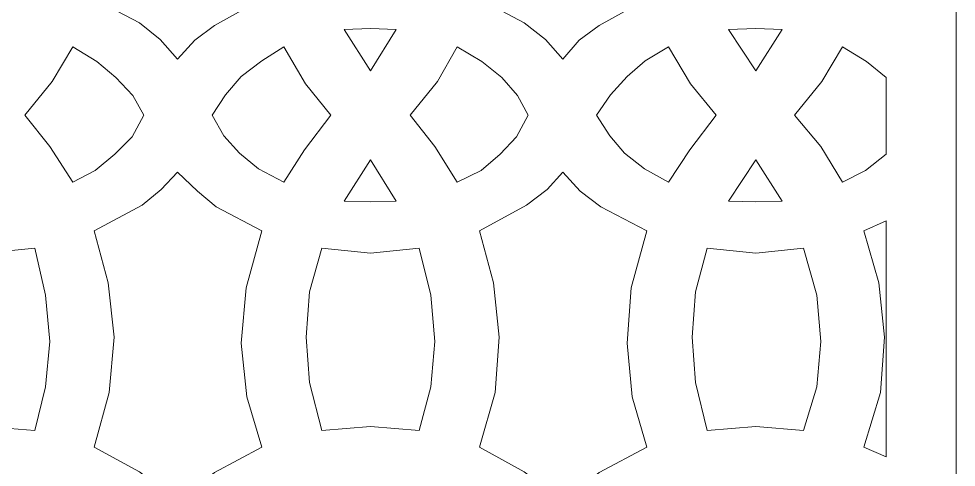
# Model space of a CAD drawing. Header units: centimetres. Extents: x -7.7 to 6.7, y -15 to 14.1.
# Drawn here: x -0.38 to 6.71, y -10.48 to -7.09 of the extents above; entities that cross this region are included whole.
import ezdxf

# ---------------------------------------------------------------- set-up
doc = ezdxf.new("R2010")
doc.units = ezdxf.units.CM
doc.header["$MEASUREMENT"] = 0
doc.layers.add('layer 1', color=7, linetype='Continuous')

msp = doc.modelspace()

# ---------------------------------------------------------------- linework, layer by layer
at = {"layer": 'layer 1', "color": 242, "lineweight": 9}
for points, knots in [([(-7.71189, -0.60288), (-7.71189, -0.60288), (6.70831, -0.60288), (6.70831, -0.60288), (6.70831, -0.60288), (6.70831, -0.60288), (6.70831, -15.01684), (6.70831, -15.01684), (6.70831, -15.01684), (6.70831, -15.01684), (-7.71189, -15.01684), (-7.71189, -15.01684), (-7.71189, -15.01684), (-7.71189, -15.01684), (-7.71189, -0.60288), (-7.71189, -0.60288)], [0, 0, 0, 0, 0.2, 0.2, 0.2, 0.2, 0.4, 0.4, 0.4, 0.4, 0.6, 0.6, 0.6, 0.6, 1, 1, 1, 1]), ([(0.81793, -7.39179), (0.81793, -7.39179), (0.68689, -7.24204), (0.68689, -7.24204), (0.68689, -7.24204), (0.68689, -7.24204), (0.5309, -7.11724), (0.5309, -7.11724), (0.5309, -7.11724), (0.5309, -7.11724), (0.18771, -6.93629), (0.18771, -6.93629), (0.18771, -6.93629), (0.18771, -6.93629), (0.30003, -6.51822), (0.30003, -6.51822), (0.30003, -6.51822), (0.30003, -6.51822), (0.33746, -6.09391), (0.33746, -6.09391), (0.33746, -6.09391), (0.33746, -6.09391), (0.29379, -5.69456), (0.29379, -5.69456), (0.29379, -5.69456), (0.29379, -5.69456), (0.18771, -5.3077), (0.18771, -5.3077), (0.18771, -5.3077), (0.18771, -5.3077), (0.54962, -5.10178), (0.54962, -5.10178), (0.54962, -5.10178), (0.54962, -5.10178), (0.69313, -4.98947), (0.69313, -4.98947), (0.69313, -4.98947), (0.69313, -4.98947), (0.81793, -4.85843), (0.81793, -4.85843), (0.81793, -4.85843), (0.81793, -4.85843), (0.96768, -4.99571), (0.96768, -4.99571), (0.96768, -4.99571), (0.96768, -4.99571), (1.1112, -5.11426), (1.1112, -5.11426), (1.1112, -5.11426), (1.1112, -5.11426), (1.45439, -5.3077), (1.45439, -5.3077), (1.45439, -5.3077), (1.45439, -5.3077), (1.33583, -5.71952), (1.33583, -5.71952), (1.33583, -5.71952), (1.33583, -5.71952), (1.29839, -6.13759), (1.29839, -6.13759), (1.29839, -6.13759), (1.29839, -6.13759), (1.34207, -6.54318), (1.34207, -6.54318), (1.34207, -6.54318), (1.34207, -6.54318), (1.45439, -6.93629), (1.45439, -6.93629), (1.45439, -6.93629), (1.45439, -6.93629), (1.09872, -7.13596), (1.09872, -7.13596), (1.09872, -7.13596), (1.09872, -7.13596), (0.94897, -7.24828), (0.94897, -7.24828), (0.94897, -7.24828), (0.94897, -7.24828), (0.81793, -7.39179), (0.81793, -7.39179)], [0, 0, 0, 0, 0.047619, 0.047619, 0.047619, 0.047619, 0.0952381, 0.0952381, 0.0952381, 0.0952381, 0.1428571, 0.1428571, 0.1428571, 0.1428571, 0.1904762, 0.1904762, 0.1904762, 0.1904762, 0.2380952, 0.2380952, 0.2380952, 0.2380952, 0.2857143, 0.2857143, 0.2857143, 0.2857143, 0.3333333, 0.3333333, 0.3333333, 0.3333333, 0.3809524, 0.3809524, 0.3809524, 0.3809524, 0.4285714, 0.4285714, 0.4285714, 0.4285714, 0.4761905, 0.4761905, 0.4761905, 0.4761905, 0.5238095, 0.5238095, 0.5238095, 0.5238095, 0.5714286, 0.5714286, 0.5714286, 0.5714286, 0.6190476, 0.6190476, 0.6190476, 0.6190476, 0.6666667, 0.6666667, 0.6666667, 0.6666667, 0.7142857, 0.7142857, 0.7142857, 0.7142857, 0.7619048, 0.7619048, 0.7619048, 0.7619048, 0.8095238, 0.8095238, 0.8095238, 0.8095238, 0.8571429, 0.8571429, 0.8571429, 0.8571429, 0.9047619, 0.9047619, 0.9047619, 0.9047619, 1, 1, 1, 1]), ([(3.73192, -7.39179), (3.73192, -7.39179), (3.60088, -7.24204), (3.60088, -7.24204), (3.60088, -7.24204), (3.60088, -7.24204), (3.43865, -7.11724), (3.43865, -7.11724), (3.43865, -7.11724), (3.43865, -7.11724), (3.1017, -6.93629), (3.1017, -6.93629), (3.1017, -6.93629), (3.1017, -6.93629), (3.22026, -6.51822), (3.22026, -6.51822), (3.22026, -6.51822), (3.22026, -6.51822), (3.25146, -6.09391), (3.25146, -6.09391), (3.25146, -6.09391), (3.25146, -6.09391), (3.20778, -5.69456), (3.20778, -5.69456), (3.20778, -5.69456), (3.20778, -5.69456), (3.1017, -5.3077), (3.1017, -5.3077), (3.1017, -5.3077), (3.1017, -5.3077), (3.45737, -5.10178), (3.45737, -5.10178), (3.45737, -5.10178), (3.45737, -5.10178), (3.61336, -4.98947), (3.61336, -4.98947), (3.61336, -4.98947), (3.61336, -4.98947), (3.73192, -4.85843), (3.73192, -4.85843), (3.73192, -4.85843), (3.73192, -4.85843), (3.86296, -4.99571), (3.86296, -4.99571), (3.86296, -4.99571), (3.86296, -4.99571), (4.01895, -5.11426), (4.01895, -5.11426), (4.01895, -5.11426), (4.01895, -5.11426), (4.36838, -5.3077), (4.36838, -5.3077), (4.36838, -5.3077), (4.36838, -5.3077), (4.24982, -5.71952), (4.24982, -5.71952), (4.24982, -5.71952), (4.24982, -5.71952), (4.21863, -6.13759), (4.21863, -6.13759), (4.21863, -6.13759), (4.21863, -6.13759), (4.25606, -6.54318), (4.25606, -6.54318), (4.25606, -6.54318), (4.25606, -6.54318), (4.36838, -6.93629), (4.36838, -6.93629), (4.36838, -6.93629), (4.36838, -6.93629), (4.00647, -7.13596), (4.00647, -7.13596), (4.00647, -7.13596), (4.00647, -7.13596), (3.85672, -7.24828), (3.85672, -7.24828), (3.85672, -7.24828), (3.85672, -7.24828), (3.73192, -7.39179), (3.73192, -7.39179)], [0, 0, 0, 0, 0.047619, 0.047619, 0.047619, 0.047619, 0.0952381, 0.0952381, 0.0952381, 0.0952381, 0.1428571, 0.1428571, 0.1428571, 0.1428571, 0.1904762, 0.1904762, 0.1904762, 0.1904762, 0.2380952, 0.2380952, 0.2380952, 0.2380952, 0.2857143, 0.2857143, 0.2857143, 0.2857143, 0.3333333, 0.3333333, 0.3333333, 0.3333333, 0.3809524, 0.3809524, 0.3809524, 0.3809524, 0.4285714, 0.4285714, 0.4285714, 0.4285714, 0.4761905, 0.4761905, 0.4761905, 0.4761905, 0.5238095, 0.5238095, 0.5238095, 0.5238095, 0.5714286, 0.5714286, 0.5714286, 0.5714286, 0.6190476, 0.6190476, 0.6190476, 0.6190476, 0.6666667, 0.6666667, 0.6666667, 0.6666667, 0.7142857, 0.7142857, 0.7142857, 0.7142857, 0.7619048, 0.7619048, 0.7619048, 0.7619048, 0.8095238, 0.8095238, 0.8095238, 0.8095238, 0.8571429, 0.8571429, 0.8571429, 0.8571429, 0.9047619, 0.9047619, 0.9047619, 0.9047619, 1, 1, 1, 1]), ([(2.27804, -7.47915), (2.27804, -7.47915), (2.07837, -7.16716), (2.07837, -7.16716), (2.07837, -7.16716), (2.07837, -7.16716), (2.27804, -7.16092), (2.27804, -7.16092), (2.27804, -7.16092), (2.27804, -7.16092), (2.47148, -7.16716), (2.47148, -7.16716), (2.47148, -7.16716), (2.47148, -7.16716), (2.27804, -7.47915), (2.27804, -7.47915)], [0, 0, 0, 0, 0.2, 0.2, 0.2, 0.2, 0.4, 0.4, 0.4, 0.4, 0.6, 0.6, 0.6, 0.6, 1, 1, 1, 1]), ([(5.19204, -7.47915), (5.19204, -7.47915), (4.98612, -7.16716), (4.98612, -7.16716), (4.98612, -7.16716), (4.98612, -7.16716), (5.19204, -7.16092), (5.19204, -7.16092), (5.19204, -7.16092), (5.19204, -7.16092), (5.39171, -7.16716), (5.39171, -7.16716), (5.39171, -7.16716), (5.39171, -7.16716), (5.19204, -7.47915), (5.19204, -7.47915)], [0, 0, 0, 0, 0.2, 0.2, 0.2, 0.2, 0.4, 0.4, 0.4, 0.4, 0.6, 0.6, 0.6, 0.6, 1, 1, 1, 1]), ([(-0.33644, -7.8161), (-0.33644, -7.8161), (-0.13052, -7.56027), (-0.13052, -7.56027), (-0.13052, -7.56027), (-0.13052, -7.56027), (0.02547, -7.2982), (0.02547, -7.2982), (0.02547, -7.2982), (0.02547, -7.2982), (0.20643, -7.41051), (0.20643, -7.41051), (0.20643, -7.41051), (0.20643, -7.41051), (0.34994, -7.52907), (0.34994, -7.52907), (0.34994, -7.52907), (0.34994, -7.52907), (0.48098, -7.66634), (0.48098, -7.66634), (0.48098, -7.66634), (0.48098, -7.66634), (0.5621, -7.8161), (0.5621, -7.8161), (0.5621, -7.8161), (0.5621, -7.8161), (0.47474, -7.97833), (0.47474, -7.97833), (0.47474, -7.97833), (0.47474, -7.97833), (0.3437, -8.10937), (0.3437, -8.10937), (0.3437, -8.10937), (0.3437, -8.10937), (0.19395, -8.23417), (0.19395, -8.23417), (0.19395, -8.23417), (0.19395, -8.23417), (0.02547, -8.32152), (0.02547, -8.32152), (0.02547, -8.32152), (0.02547, -8.32152), (-0.14924, -8.05321), (-0.14924, -8.05321), (-0.14924, -8.05321), (-0.14924, -8.05321), (-0.33644, -7.8161), (-0.33644, -7.8161)], [0, 0, 0, 0, 0.0769231, 0.0769231, 0.0769231, 0.0769231, 0.1538462, 0.1538462, 0.1538462, 0.1538462, 0.2307692, 0.2307692, 0.2307692, 0.2307692, 0.3076923, 0.3076923, 0.3076923, 0.3076923, 0.3846154, 0.3846154, 0.3846154, 0.3846154, 0.4615385, 0.4615385, 0.4615385, 0.4615385, 0.5384615, 0.5384615, 0.5384615, 0.5384615, 0.6153846, 0.6153846, 0.6153846, 0.6153846, 0.6923077, 0.6923077, 0.6923077, 0.6923077, 0.7692308, 0.7692308, 0.7692308, 0.7692308, 0.8461538, 0.8461538, 0.8461538, 0.8461538, 1, 1, 1, 1]), ([(1.97853, -7.8161), (1.97853, -7.8161), (1.77886, -8.07817), (1.77886, -8.07817), (1.77886, -8.07817), (1.77886, -8.07817), (1.62286, -8.32152), (1.62286, -8.32152), (1.62286, -8.32152), (1.62286, -8.32152), (1.42943, -8.22169), (1.42943, -8.22169), (1.42943, -8.22169), (1.42943, -8.22169), (1.28592, -8.10313), (1.28592, -8.10313), (1.28592, -8.10313), (1.28592, -8.10313), (1.16736, -7.97209), (1.16736, -7.97209), (1.16736, -7.97209), (1.16736, -7.97209), (1.08, -7.8161), (1.08, -7.8161), (1.08, -7.8161), (1.08, -7.8161), (1.17984, -7.6601), (1.17984, -7.6601), (1.17984, -7.6601), (1.17984, -7.6601), (1.29839, -7.52283), (1.29839, -7.52283), (1.29839, -7.52283), (1.29839, -7.52283), (1.45439, -7.40427), (1.45439, -7.40427), (1.45439, -7.40427), (1.45439, -7.40427), (1.62286, -7.2982), (1.62286, -7.2982), (1.62286, -7.2982), (1.62286, -7.2982), (1.7851, -7.57899), (1.7851, -7.57899), (1.7851, -7.57899), (1.7851, -7.57899), (1.97853, -7.8161), (1.97853, -7.8161)], [0, 0, 0, 0, 0.0769231, 0.0769231, 0.0769231, 0.0769231, 0.1538462, 0.1538462, 0.1538462, 0.1538462, 0.2307692, 0.2307692, 0.2307692, 0.2307692, 0.3076923, 0.3076923, 0.3076923, 0.3076923, 0.3846154, 0.3846154, 0.3846154, 0.3846154, 0.4615385, 0.4615385, 0.4615385, 0.4615385, 0.5384615, 0.5384615, 0.5384615, 0.5384615, 0.6153846, 0.6153846, 0.6153846, 0.6153846, 0.6923077, 0.6923077, 0.6923077, 0.6923077, 0.7692308, 0.7692308, 0.7692308, 0.7692308, 0.8461538, 0.8461538, 0.8461538, 0.8461538, 1, 1, 1, 1]), ([(2.57756, -7.8161), (2.57756, -7.8161), (2.78347, -7.56027), (2.78347, -7.56027), (2.78347, -7.56027), (2.78347, -7.56027), (2.93322, -7.2982), (2.93322, -7.2982), (2.93322, -7.2982), (2.93322, -7.2982), (3.12042, -7.41051), (3.12042, -7.41051), (3.12042, -7.41051), (3.12042, -7.41051), (3.27017, -7.52907), (3.27017, -7.52907), (3.27017, -7.52907), (3.27017, -7.52907), (3.38873, -7.66634), (3.38873, -7.66634), (3.38873, -7.66634), (3.38873, -7.66634), (3.46985, -7.8161), (3.46985, -7.8161), (3.46985, -7.8161), (3.46985, -7.8161), (3.38249, -7.97833), (3.38249, -7.97833), (3.38249, -7.97833), (3.38249, -7.97833), (3.25769, -8.10937), (3.25769, -8.10937), (3.25769, -8.10937), (3.25769, -8.10937), (3.11418, -8.23417), (3.11418, -8.23417), (3.11418, -8.23417), (3.11418, -8.23417), (2.93322, -8.32152), (2.93322, -8.32152), (2.93322, -8.32152), (2.93322, -8.32152), (2.76475, -8.05321), (2.76475, -8.05321), (2.76475, -8.05321), (2.76475, -8.05321), (2.57756, -7.8161), (2.57756, -7.8161)], [0, 0, 0, 0, 0.0769231, 0.0769231, 0.0769231, 0.0769231, 0.1538462, 0.1538462, 0.1538462, 0.1538462, 0.2307692, 0.2307692, 0.2307692, 0.2307692, 0.3076923, 0.3076923, 0.3076923, 0.3076923, 0.3846154, 0.3846154, 0.3846154, 0.3846154, 0.4615385, 0.4615385, 0.4615385, 0.4615385, 0.5384615, 0.5384615, 0.5384615, 0.5384615, 0.6153846, 0.6153846, 0.6153846, 0.6153846, 0.6923077, 0.6923077, 0.6923077, 0.6923077, 0.7692308, 0.7692308, 0.7692308, 0.7692308, 0.8461538, 0.8461538, 0.8461538, 0.8461538, 1, 1, 1, 1]), ([(4.89252, -7.8161), (4.89252, -7.8161), (4.69285, -8.07817), (4.69285, -8.07817), (4.69285, -8.07817), (4.69285, -8.07817), (4.53062, -8.32152), (4.53062, -8.32152), (4.53062, -8.32152), (4.53062, -8.32152), (4.34966, -8.22169), (4.34966, -8.22169), (4.34966, -8.22169), (4.34966, -8.22169), (4.19991, -8.10313), (4.19991, -8.10313), (4.19991, -8.10313), (4.19991, -8.10313), (4.08759, -7.97209), (4.08759, -7.97209), (4.08759, -7.97209), (4.08759, -7.97209), (3.98775, -7.8161), (3.98775, -7.8161), (3.98775, -7.8161), (3.98775, -7.8161), (4.09383, -7.6601), (4.09383, -7.6601), (4.09383, -7.6601), (4.09383, -7.6601), (4.21863, -7.52283), (4.21863, -7.52283), (4.21863, -7.52283), (4.21863, -7.52283), (4.3559, -7.40427), (4.3559, -7.40427), (4.3559, -7.40427), (4.3559, -7.40427), (4.53062, -7.2982), (4.53062, -7.2982), (4.53062, -7.2982), (4.53062, -7.2982), (4.69909, -7.57899), (4.69909, -7.57899), (4.69909, -7.57899), (4.69909, -7.57899), (4.89252, -7.8161), (4.89252, -7.8161)], [0, 0, 0, 0, 0.0769231, 0.0769231, 0.0769231, 0.0769231, 0.1538462, 0.1538462, 0.1538462, 0.1538462, 0.2307692, 0.2307692, 0.2307692, 0.2307692, 0.3076923, 0.3076923, 0.3076923, 0.3076923, 0.3846154, 0.3846154, 0.3846154, 0.3846154, 0.4615385, 0.4615385, 0.4615385, 0.4615385, 0.5384615, 0.5384615, 0.5384615, 0.5384615, 0.6153846, 0.6153846, 0.6153846, 0.6153846, 0.6923077, 0.6923077, 0.6923077, 0.6923077, 0.7692308, 0.7692308, 0.7692308, 0.7692308, 0.8461538, 0.8461538, 0.8461538, 0.8461538, 1, 1, 1, 1]), ([(6.17793, -8.10937), (6.17793, -8.10937), (6.02193, -8.23417), (6.02193, -8.23417), (6.02193, -8.23417), (6.02193, -8.23417), (5.84722, -8.32152), (5.84722, -8.32152), (5.84722, -8.32152), (5.84722, -8.32152), (5.68498, -8.05321), (5.68498, -8.05321), (5.68498, -8.05321), (5.68498, -8.05321), (5.48531, -7.8161), (5.48531, -7.8161), (5.48531, -7.8161), (5.48531, -7.8161), (5.69122, -7.56027), (5.69122, -7.56027), (5.69122, -7.56027), (5.69122, -7.56027), (5.84722, -7.2982), (5.84722, -7.2982), (5.84722, -7.2982), (5.84722, -7.2982), (6.02817, -7.41051), (6.02817, -7.41051), (6.02817, -7.41051), (6.02817, -7.41051), (6.17793, -7.52907), (6.17793, -7.52907), (6.17793, -7.52907), (6.17793, -7.52907), (6.17793, -8.10937), (6.17793, -8.10937)], [0, 0, 0, 0, 0.1, 0.1, 0.1, 0.1, 0.2, 0.2, 0.2, 0.2, 0.3, 0.3, 0.3, 0.3, 0.4, 0.4, 0.4, 0.4, 0.5, 0.5, 0.5, 0.5, 0.6, 0.6, 0.6, 0.6, 0.7, 0.7, 0.7, 0.7, 0.8, 0.8, 0.8, 0.8, 1, 1, 1, 1]), ([(2.27804, -8.15305), (2.27804, -8.15305), (2.47148, -8.46504), (2.47148, -8.46504), (2.47148, -8.46504), (2.47148, -8.46504), (2.27804, -8.47128), (2.27804, -8.47128), (2.27804, -8.47128), (2.27804, -8.47128), (2.07837, -8.46504), (2.07837, -8.46504), (2.07837, -8.46504), (2.07837, -8.46504), (2.27804, -8.15305), (2.27804, -8.15305)], [0, 0, 0, 0, 0.2, 0.2, 0.2, 0.2, 0.4, 0.4, 0.4, 0.4, 0.6, 0.6, 0.6, 0.6, 1, 1, 1, 1]), ([(5.19204, -8.15305), (5.19204, -8.15305), (5.39171, -8.46504), (5.39171, -8.46504), (5.39171, -8.46504), (5.39171, -8.46504), (5.19204, -8.47128), (5.19204, -8.47128), (5.19204, -8.47128), (5.19204, -8.47128), (4.98612, -8.46504), (4.98612, -8.46504), (4.98612, -8.46504), (4.98612, -8.46504), (5.19204, -8.15305), (5.19204, -8.15305)], [0, 0, 0, 0, 0.2, 0.2, 0.2, 0.2, 0.4, 0.4, 0.4, 0.4, 0.6, 0.6, 0.6, 0.6, 1, 1, 1, 1]), ([(0.81793, -10.76753), (0.81793, -10.76753), (0.68689, -10.63649), (0.68689, -10.63649), (0.68689, -10.63649), (0.68689, -10.63649), (0.5309, -10.5117), (0.5309, -10.5117), (0.5309, -10.5117), (0.5309, -10.5117), (0.18771, -10.3245), (0.18771, -10.3245), (0.18771, -10.3245), (0.18771, -10.3245), (0.30003, -9.91268), (0.30003, -9.91268), (0.30003, -9.91268), (0.30003, -9.91268), (0.33746, -9.49461), (0.33746, -9.49461), (0.33746, -9.49461), (0.33746, -9.49461), (0.29379, -9.08278), (0.29379, -9.08278), (0.29379, -9.08278), (0.29379, -9.08278), (0.18771, -8.68967), (0.18771, -8.68967), (0.18771, -8.68967), (0.18771, -8.68967), (0.54962, -8.49624), (0.54962, -8.49624), (0.54962, -8.49624), (0.54962, -8.49624), (0.69313, -8.37768), (0.69313, -8.37768), (0.69313, -8.37768), (0.69313, -8.37768), (0.81793, -8.24665), (0.81793, -8.24665), (0.81793, -8.24665), (0.81793, -8.24665), (0.96768, -8.39016), (0.96768, -8.39016), (0.96768, -8.39016), (0.96768, -8.39016), (1.1112, -8.50872), (1.1112, -8.50872), (1.1112, -8.50872), (1.1112, -8.50872), (1.45439, -8.68967), (1.45439, -8.68967), (1.45439, -8.68967), (1.45439, -8.68967), (1.33583, -9.12022), (1.33583, -9.12022), (1.33583, -9.12022), (1.33583, -9.12022), (1.29839, -9.53829), (1.29839, -9.53829), (1.29839, -9.53829), (1.29839, -9.53829), (1.34207, -9.94387), (1.34207, -9.94387), (1.34207, -9.94387), (1.34207, -9.94387), (1.45439, -10.3245), (1.45439, -10.3245), (1.45439, -10.3245), (1.45439, -10.3245), (1.09872, -10.51794), (1.09872, -10.51794), (1.09872, -10.51794), (1.09872, -10.51794), (0.94897, -10.64273), (0.94897, -10.64273), (0.94897, -10.64273), (0.94897, -10.64273), (0.81793, -10.76753), (0.81793, -10.76753)], [0, 0, 0, 0, 0.047619, 0.047619, 0.047619, 0.047619, 0.0952381, 0.0952381, 0.0952381, 0.0952381, 0.1428571, 0.1428571, 0.1428571, 0.1428571, 0.1904762, 0.1904762, 0.1904762, 0.1904762, 0.2380952, 0.2380952, 0.2380952, 0.2380952, 0.2857143, 0.2857143, 0.2857143, 0.2857143, 0.3333333, 0.3333333, 0.3333333, 0.3333333, 0.3809524, 0.3809524, 0.3809524, 0.3809524, 0.4285714, 0.4285714, 0.4285714, 0.4285714, 0.4761905, 0.4761905, 0.4761905, 0.4761905, 0.5238095, 0.5238095, 0.5238095, 0.5238095, 0.5714286, 0.5714286, 0.5714286, 0.5714286, 0.6190476, 0.6190476, 0.6190476, 0.6190476, 0.6666667, 0.6666667, 0.6666667, 0.6666667, 0.7142857, 0.7142857, 0.7142857, 0.7142857, 0.7619048, 0.7619048, 0.7619048, 0.7619048, 0.8095238, 0.8095238, 0.8095238, 0.8095238, 0.8571429, 0.8571429, 0.8571429, 0.8571429, 0.9047619, 0.9047619, 0.9047619, 0.9047619, 1, 1, 1, 1]), ([(3.73192, -10.76753), (3.73192, -10.76753), (3.60088, -10.63649), (3.60088, -10.63649), (3.60088, -10.63649), (3.60088, -10.63649), (3.43865, -10.5117), (3.43865, -10.5117), (3.43865, -10.5117), (3.43865, -10.5117), (3.1017, -10.3245), (3.1017, -10.3245), (3.1017, -10.3245), (3.1017, -10.3245), (3.22026, -9.91268), (3.22026, -9.91268), (3.22026, -9.91268), (3.22026, -9.91268), (3.25146, -9.49461), (3.25146, -9.49461), (3.25146, -9.49461), (3.25146, -9.49461), (3.20778, -9.08278), (3.20778, -9.08278), (3.20778, -9.08278), (3.20778, -9.08278), (3.1017, -8.68967), (3.1017, -8.68967), (3.1017, -8.68967), (3.1017, -8.68967), (3.45737, -8.49624), (3.45737, -8.49624), (3.45737, -8.49624), (3.45737, -8.49624), (3.61336, -8.37768), (3.61336, -8.37768), (3.61336, -8.37768), (3.61336, -8.37768), (3.73192, -8.24665), (3.73192, -8.24665), (3.73192, -8.24665), (3.73192, -8.24665), (3.86296, -8.39016), (3.86296, -8.39016), (3.86296, -8.39016), (3.86296, -8.39016), (4.01895, -8.50872), (4.01895, -8.50872), (4.01895, -8.50872), (4.01895, -8.50872), (4.36838, -8.68967), (4.36838, -8.68967), (4.36838, -8.68967), (4.36838, -8.68967), (4.24982, -9.12022), (4.24982, -9.12022), (4.24982, -9.12022), (4.24982, -9.12022), (4.21863, -9.53829), (4.21863, -9.53829), (4.21863, -9.53829), (4.21863, -9.53829), (4.25606, -9.94387), (4.25606, -9.94387), (4.25606, -9.94387), (4.25606, -9.94387), (4.36838, -10.3245), (4.36838, -10.3245), (4.36838, -10.3245), (4.36838, -10.3245), (4.00647, -10.51794), (4.00647, -10.51794), (4.00647, -10.51794), (4.00647, -10.51794), (3.85672, -10.64273), (3.85672, -10.64273), (3.85672, -10.64273), (3.85672, -10.64273), (3.73192, -10.76753), (3.73192, -10.76753)], [0, 0, 0, 0, 0.047619, 0.047619, 0.047619, 0.047619, 0.0952381, 0.0952381, 0.0952381, 0.0952381, 0.1428571, 0.1428571, 0.1428571, 0.1428571, 0.1904762, 0.1904762, 0.1904762, 0.1904762, 0.2380952, 0.2380952, 0.2380952, 0.2380952, 0.2857143, 0.2857143, 0.2857143, 0.2857143, 0.3333333, 0.3333333, 0.3333333, 0.3333333, 0.3809524, 0.3809524, 0.3809524, 0.3809524, 0.4285714, 0.4285714, 0.4285714, 0.4285714, 0.4761905, 0.4761905, 0.4761905, 0.4761905, 0.5238095, 0.5238095, 0.5238095, 0.5238095, 0.5714286, 0.5714286, 0.5714286, 0.5714286, 0.6190476, 0.6190476, 0.6190476, 0.6190476, 0.6666667, 0.6666667, 0.6666667, 0.6666667, 0.7142857, 0.7142857, 0.7142857, 0.7142857, 0.7619048, 0.7619048, 0.7619048, 0.7619048, 0.8095238, 0.8095238, 0.8095238, 0.8095238, 0.8571429, 0.8571429, 0.8571429, 0.8571429, 0.9047619, 0.9047619, 0.9047619, 0.9047619, 1, 1, 1, 1]), ([(6.17793, -8.6148), (6.17793, -8.6148), (6.00945, -8.68967), (6.00945, -8.68967), (6.00945, -8.68967), (6.00945, -8.68967), (6.12177, -9.08278), (6.12177, -9.08278), (6.12177, -9.08278), (6.12177, -9.08278), (6.16545, -9.49461), (6.16545, -9.49461), (6.16545, -9.49461), (6.16545, -9.49461), (6.13425, -9.91268), (6.13425, -9.91268), (6.13425, -9.91268), (6.13425, -9.91268), (6.00945, -10.3245), (6.00945, -10.3245), (6.00945, -10.3245), (6.00945, -10.3245), (6.17793, -10.39938), (6.17793, -10.39938), (6.17793, -10.39938), (6.17793, -10.39938), (6.17793, -8.6148), (6.17793, -8.6148)], [0, 0, 0, 0, 0.125, 0.125, 0.125, 0.125, 0.25, 0.25, 0.25, 0.25, 0.375, 0.375, 0.375, 0.375, 0.5, 0.5, 0.5, 0.5, 0.625, 0.625, 0.625, 0.625, 0.75, 0.75, 0.75, 0.75, 1, 1, 1, 1]), ([(-0.64219, -10.16851), (-0.64219, -10.16851), (-0.99786, -10.19971), (-0.99786, -10.19971), (-0.99786, -10.19971), (-0.99786, -10.19971), (-1.09145, -9.8378), (-1.09145, -9.8378), (-1.09145, -9.8378), (-1.09145, -9.8378), (-1.11641, -9.49461), (-1.11641, -9.49461), (-1.11641, -9.49461), (-1.11641, -9.49461), (-1.09145, -9.15142), (-1.09145, -9.15142), (-1.09145, -9.15142), (-1.09145, -9.15142), (-0.99786, -8.82071), (-0.99786, -8.82071), (-0.99786, -8.82071), (-0.99786, -8.82071), (-0.64219, -8.85815), (-0.64219, -8.85815), (-0.64219, -8.85815), (-0.64219, -8.85815), (-0.26156, -8.82071), (-0.26156, -8.82071), (-0.26156, -8.82071), (-0.26156, -8.82071), (-0.18044, -9.17638), (-0.18044, -9.17638), (-0.18044, -9.17638), (-0.18044, -9.17638), (-0.14924, -9.52581), (-0.14924, -9.52581), (-0.14924, -9.52581), (-0.14924, -9.52581), (-0.18044, -9.869), (-0.18044, -9.869), (-0.18044, -9.869), (-0.18044, -9.869), (-0.26156, -10.19971), (-0.26156, -10.19971), (-0.26156, -10.19971), (-0.26156, -10.19971), (-0.64219, -10.16851), (-0.64219, -10.16851)], [0, 0, 0, 0, 0.0769231, 0.0769231, 0.0769231, 0.0769231, 0.1538462, 0.1538462, 0.1538462, 0.1538462, 0.2307692, 0.2307692, 0.2307692, 0.2307692, 0.3076923, 0.3076923, 0.3076923, 0.3076923, 0.3846154, 0.3846154, 0.3846154, 0.3846154, 0.4615385, 0.4615385, 0.4615385, 0.4615385, 0.5384615, 0.5384615, 0.5384615, 0.5384615, 0.6153846, 0.6153846, 0.6153846, 0.6153846, 0.6923077, 0.6923077, 0.6923077, 0.6923077, 0.7692308, 0.7692308, 0.7692308, 0.7692308, 0.8461538, 0.8461538, 0.8461538, 0.8461538, 1, 1, 1, 1]), ([(2.27804, -10.16851), (2.27804, -10.16851), (1.9099, -10.19971), (1.9099, -10.19971), (1.9099, -10.19971), (1.9099, -10.19971), (1.8163, -9.8378), (1.8163, -9.8378), (1.8163, -9.8378), (1.8163, -9.8378), (1.79134, -9.49461), (1.79134, -9.49461), (1.79134, -9.49461), (1.79134, -9.49461), (1.8163, -9.15142), (1.8163, -9.15142), (1.8163, -9.15142), (1.8163, -9.15142), (1.9099, -8.82071), (1.9099, -8.82071), (1.9099, -8.82071), (1.9099, -8.82071), (2.27804, -8.85815), (2.27804, -8.85815), (2.27804, -8.85815), (2.27804, -8.85815), (2.64619, -8.82071), (2.64619, -8.82071), (2.64619, -8.82071), (2.64619, -8.82071), (2.73355, -9.17638), (2.73355, -9.17638), (2.73355, -9.17638), (2.73355, -9.17638), (2.76475, -9.52581), (2.76475, -9.52581), (2.76475, -9.52581), (2.76475, -9.52581), (2.73355, -9.869), (2.73355, -9.869), (2.73355, -9.869), (2.73355, -9.869), (2.64619, -10.19971), (2.64619, -10.19971), (2.64619, -10.19971), (2.64619, -10.19971), (2.27804, -10.16851), (2.27804, -10.16851)], [0, 0, 0, 0, 0.0769231, 0.0769231, 0.0769231, 0.0769231, 0.1538462, 0.1538462, 0.1538462, 0.1538462, 0.2307692, 0.2307692, 0.2307692, 0.2307692, 0.3076923, 0.3076923, 0.3076923, 0.3076923, 0.3846154, 0.3846154, 0.3846154, 0.3846154, 0.4615385, 0.4615385, 0.4615385, 0.4615385, 0.5384615, 0.5384615, 0.5384615, 0.5384615, 0.6153846, 0.6153846, 0.6153846, 0.6153846, 0.6923077, 0.6923077, 0.6923077, 0.6923077, 0.7692308, 0.7692308, 0.7692308, 0.7692308, 0.8461538, 0.8461538, 0.8461538, 0.8461538, 1, 1, 1, 1]), ([(5.19204, -10.16851), (5.19204, -10.16851), (4.82389, -10.19971), (4.82389, -10.19971), (4.82389, -10.19971), (4.82389, -10.19971), (4.73653, -9.8378), (4.73653, -9.8378), (4.73653, -9.8378), (4.73653, -9.8378), (4.71157, -9.49461), (4.71157, -9.49461), (4.71157, -9.49461), (4.71157, -9.49461), (4.73653, -9.15142), (4.73653, -9.15142), (4.73653, -9.15142), (4.73653, -9.15142), (4.82389, -8.82071), (4.82389, -8.82071), (4.82389, -8.82071), (4.82389, -8.82071), (5.19204, -8.85815), (5.19204, -8.85815), (5.19204, -8.85815), (5.19204, -8.85815), (5.55394, -8.82071), (5.55394, -8.82071), (5.55394, -8.82071), (5.55394, -8.82071), (5.65378, -9.17638), (5.65378, -9.17638), (5.65378, -9.17638), (5.65378, -9.17638), (5.68498, -9.52581), (5.68498, -9.52581), (5.68498, -9.52581), (5.68498, -9.52581), (5.65378, -9.869), (5.65378, -9.869), (5.65378, -9.869), (5.65378, -9.869), (5.55394, -10.19971), (5.55394, -10.19971), (5.55394, -10.19971), (5.55394, -10.19971), (5.19204, -10.16851), (5.19204, -10.16851)], [0, 0, 0, 0, 0.0769231, 0.0769231, 0.0769231, 0.0769231, 0.1538462, 0.1538462, 0.1538462, 0.1538462, 0.2307692, 0.2307692, 0.2307692, 0.2307692, 0.3076923, 0.3076923, 0.3076923, 0.3076923, 0.3846154, 0.3846154, 0.3846154, 0.3846154, 0.4615385, 0.4615385, 0.4615385, 0.4615385, 0.5384615, 0.5384615, 0.5384615, 0.5384615, 0.6153846, 0.6153846, 0.6153846, 0.6153846, 0.6923077, 0.6923077, 0.6923077, 0.6923077, 0.7692308, 0.7692308, 0.7692308, 0.7692308, 0.8461538, 0.8461538, 0.8461538, 0.8461538, 1, 1, 1, 1])]:
    msp.add_open_spline(points, degree=3, knots=knots, dxfattribs=at)

doc.saveas('drawing.dxf')
